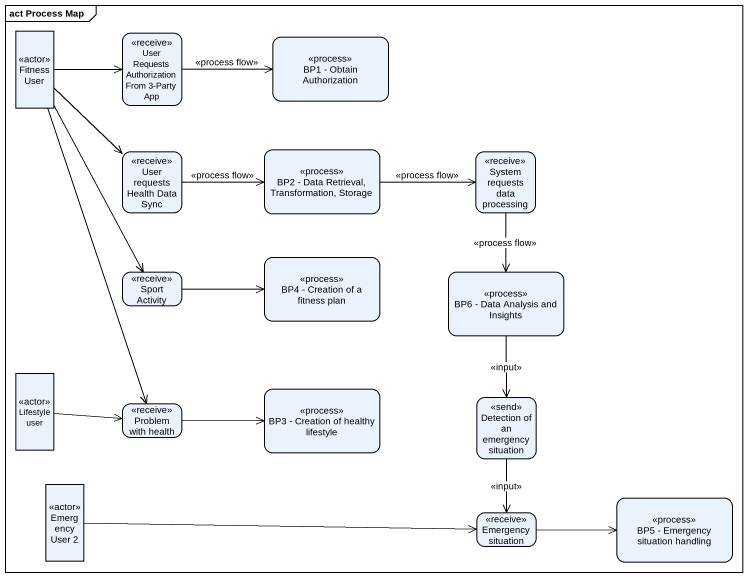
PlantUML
@startuml
mainframe act Process Map
hide empty description
state "Fitness User" as Fitness_User <<actor>>
state "User Requests Authorization From 3-Party App" as User_Requests_Authorization <<receive>>
state "BP1 - Obtain Authorization" as BP1_Obtain_Authorization <<process>>
state "User requests Health Data Sync" as User_requests_Health_Data <<receive>>
state "BP2 - Data Retrieval, Transformation, Storage" as BP2_Data_Retrieval <<process>>
state "System requests data processing" as System_requests_data <<receive>>
state "Sport Activity" as Sport_Activity <<receive>>
state "BP4 - Creation of a fitness plan" as BP4_Creation_of_a_fitness <<process>>
state "BP6 - Data Analysis and Insights" as BP6_Data_Analysis_and <<process>>
state "Lifestyle user" as Lifestyle_user <<actor>>
state "BP3 - Creation of healthy lifestyle" as BP3_Creation_of_healthy <<process>>
state "Problem with health" as Problem_with_health <<receive>>
state "Detection of an emergency situation" as Detection_of_an_emergency <<send>>
state "Emergency User 2" as Emergency_User_2 <<actor>>
state "BP5 - Emergency situation handling" as BP5_Emergency_situation <<process>>
state "Emergency situation" as Emergency_situation <<receive>>
Fitness_User -right-> User_Requests_Authorization
Fitness_User --> User_requests_Health_Data
Fitness_User --> Sport_Activity
Fitness_User --> Problem_with_health
User_Requests_Authorization -right-> BP1_Obtain_Authorization : <<process flow>>
User_requests_Health_Data -right-> BP2_Data_Retrieval : <<process flow>>
BP2_Data_Retrieval -right-> System_requests_data : <<process flow>>
System_requests_data --> BP6_Data_Analysis_and : <<process flow>>
Sport_Activity -right-> BP4_Creation_of_a_fitness
BP6_Data_Analysis_and --> Detection_of_an_emergency : <<input>>
Lifestyle_user -right-> Problem_with_health
Problem_with_health -right-> BP3_Creation_of_healthy
Detection_of_an_emergency --> Emergency_situation : <<input>>
Emergency_User_2 -right-> Emergency_situation
Emergency_situation -right-> BP5_Emergency_situation
@enduml
